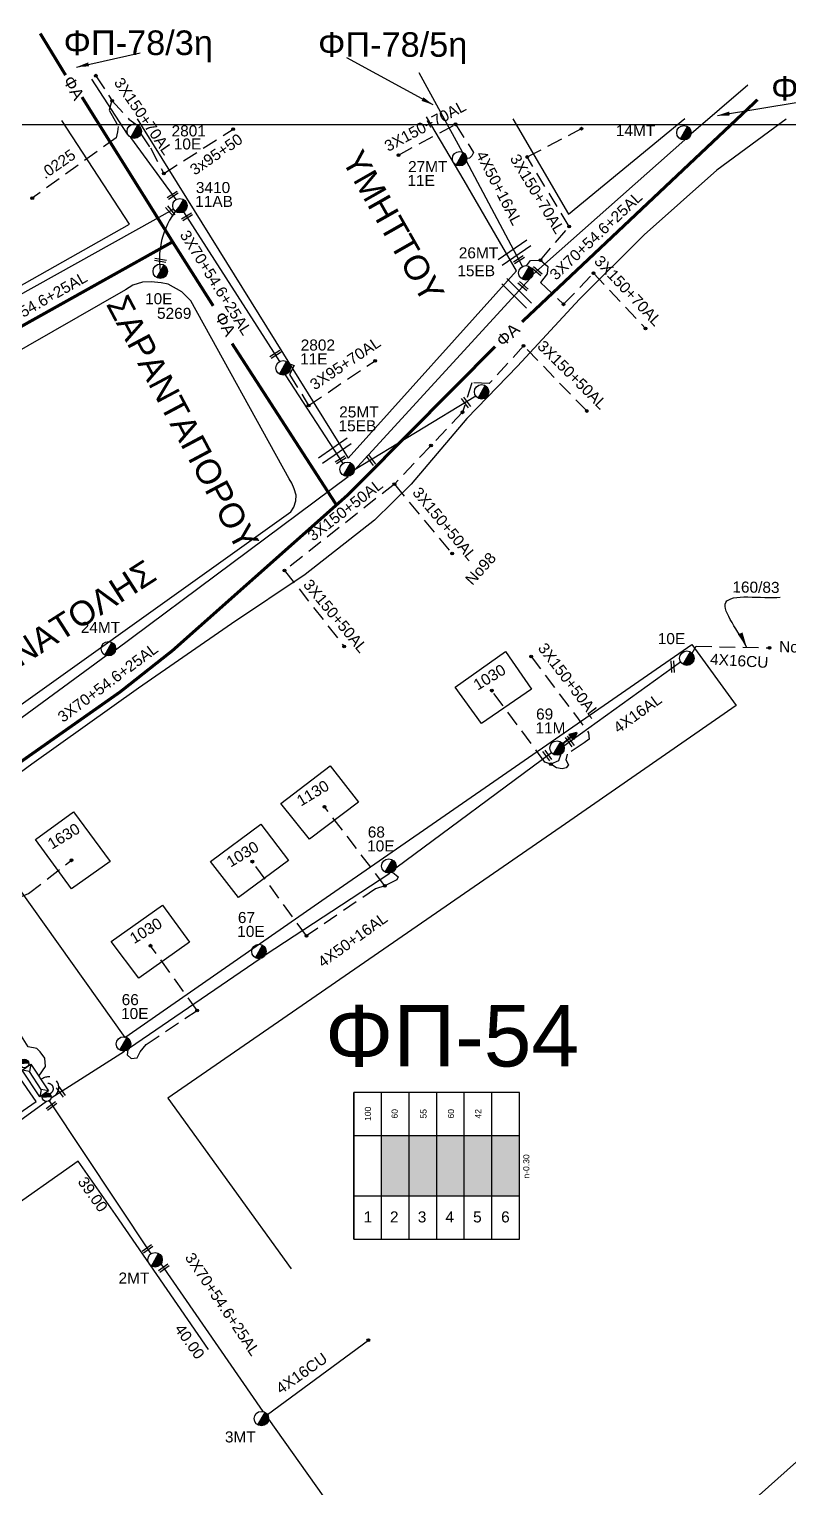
# Model space of a CAD drawing. Header units: millimetres. Extents: x 645 to 3057, y 900 to 1793.
# Drawn here: x 2330.1 to 2453.9, y 1546 to 1783.8 of the extents above; entities that cross this region are included whole.
import ezdxf
from ezdxf.enums import TextEntityAlignment as Align

# ---------------------------------------------------------------- set-up
doc = ezdxf.new("R2010")
doc.units = ezdxf.units.MM
doc.linetypes.add('DASHED', pattern=[19.05, 12.7, -6.35])
for name, color, linetype in [('Άγνωστα', 7, 'Continuous'), ('Ασφαλειοκιβώτια Χ.Τ 6 αναχωρήσεων', 7, 'Continuous'), ('Γυμνά εναέρια ΧΤ (3Φ)   4x16AL', 7, 'Continuous'), ('Γυμνά εναέρια ΧΤ (3Φ)   4x16CU', 7, 'Continuous'), ('Γυμνά εναέρια ΧΤ και ΦΟΠ (3Φ)   4x50+16AL', 7, 'Continuous'), ('Εναέριες Γραμμές Μ.Τ. 3 Χ 95 ACSR', 7, 'Continuous'), ('Επίτονοι', 7, 'Continuous'), ('Επιγραφές - Σχήματα', 7, 'Continuous'), ('Καλώδια ΧΤ   3x150+50AL', 7, 'DASHED'), ('Μηχανική τομή', 7, 'Continuous'), ('Στύλος ΦΜ', 7, 'Continuous'), ('Στύλος ΦΜ @ 1', 7, 'Continuous'), ('Συνδέσεις', 7, 'Continuous'), ('Συνεστραμμένα ΧΤ   3x70+54.6+25 AL', 7, 'SYN_LINE'), ('Τομή', 7, 'Continuous'), ('Υποσταθμός εναέριος 2 στύλων', 7, 'Continuous'), ('Υποσταθμός πόλεως', 7, 'Continuous'), ('Υπόβαθρο ΔΕΗ', 7, 'Continuous'), ('Υπόγεια καλώδια Δικτύου ΧΤ και Παρ. ΧΤ - 3X150+70 AL', 7, 'DASHED'), ('Υπόγεια καλώδια Παροχών ΧΤ   .0225', 7, 'DASHED'), ('Υπόγεια καλώδια Παροχών ΧΤ   4x16CU', 7, 'DASHED')]:
    doc.layers.add(name, color=color, linetype=linetype)
doc.styles.get("Standard").update_dxf_attribs({"font": 'arial.ttf'})
doc.linetypes.add('SYN_LINE', pattern='A,0.5,-0.0001,["/\\/\\/\\/",Standard,S=0.1,R=0,X=0,Y=-0.05],-0.25', length=0.7501)
doc.dimstyles.new('ISO-25', dxfattribs={"dimtxt": 2.5, "dimasz": 2.5, "dimexe": 1.25, "dimexo": 0.625, "dimtad": 1, "dimtxsty": 'Standard', "dimcen": 2.5, "dimadec": 0, "dimazin": 0, "dimtfac": 1, "dimtmove": 0, "dimatfit": 3, "dimfxl": 1, "dimarcsym": 0})

# ---------------------------------------------------------------- blocks, each defined once
blk = doc.blocks.new('ΥΠΑΡΧΩΝ ΤΣΙΜΕΝΤΕΝΙΟΣ ΣΤΥΛΟΣ')
at = {"layer": 'Στύλος ΦΜ'}
blk.add_hatch(color=256, dxfattribs=at).paths.add_polyline_path([(-1.29, -2.28, 0.574793), (2.62, 0, 0.268822), (1.3, 2.27)])
blk.add_line((-1.29, -2.28), (1.3, 2.27), dxfattribs=at)
blk.add_circle((0, 0), 2.62, dxfattribs=at)
at = {"layer": 'Στύλος ΦΜ', "flags": 4}
for tag, p in [('ΑΡΙΘΜΟΣ', (-4.68, 8.05)), ('ΤΥΠΟΣ', (-4.91, 3.03))]:
    blk.add_attdef(tag, p, '', height=4, dxfattribs=at)
blk = doc.blocks.new('ΥΠΟΣΤΑΘΜΟΣ ΕΝΑΕΡΙΟΣ ΕΠΙ 2 ΣΤΥΛΩΝ')
at = {"layer": 'Υποσταθμός εναέριος 2 στύλων', "linetype": 'Continuous'}
for points in [[(-11.97, -2.11, 0.574793), (-8.45, -0.07, 0.268822), (-9.64, 1.98)], [(9.68, -2.15, 0.574793), (13.19, -0.1, 0.268822), (12.01, 1.95)]]:
    blk.add_hatch(color=256, dxfattribs=at).paths.add_polyline_path(points)
for p, q in [((-11.97, -2.11), (-9.64, 1.98)), ((9.68, -2.15), (12.01, 1.95))]:
    blk.add_line(p, q, dxfattribs=at)
for centre in [(-10.81, -0.07), (10.84, -0.1)]:
    blk.add_circle(centre, 2.36, dxfattribs=at)
at = {"layer": 'Υποσταθμός πόλεως', "linetype": 'Continuous', "ltscale": 40}
blk.add_lwpolyline([(-8.57, 2.82), (8.57, 2.82), (8.57, -2.82), (-8.57, -2.82)], close=True, dxfattribs=at)
for points in [[(-5.75, 0), (-8.57, 2.82)], [(-8.57, -2.82), (-5.75, 0)], [(-5.75, 0), (5.75, 0)], [(5.75, 0), (8.57, 2.82)], [(8.57, -2.82), (5.75, 0)]]:
    blk.add_lwpolyline(points, dxfattribs=at)
at = {"layer": 'Υποσταθμός εναέριος 2 στύλων', "ltscale": 40, "flags": 1}
for tag, p in [('ΜΕΤΑΣΧΗΜΑΤΙΣΜΟΣ', (14.09, 2.51)), ('ΙΣΧΥΣ', (14.07, -0.28)), ('ΑΡΙΘΜΟΣ', (14.19, -3))]:
    blk.add_attdef(tag, p, '', height=1.8, dxfattribs=at)
blk = doc.blocks.new('ΕΠΙΤΟΝΟΣ')
at = {"layer": 'Επίτονοι', "lineweight": 40, "ltscale": 40}
blk.add_hatch(color=256, dxfattribs=at).paths.add_polyline_path([(-1.13, 6.47), (0, 9.1), (1.13, 6.47)])
for p, q in [((-1.13, 6.47), (0, 9.1)), ((1.13, 6.47), (-1.13, 6.47)), ((-1.13, 6.47), (0, 6.47)), ((0, 9.1), (1.13, 6.47)), ((0, 6.47), (0, 0))]:
    blk.add_line(p, q, dxfattribs=at)
blk = doc.blocks.new('ΜΗΧΑΝΙΚΗ ΤΟΜΗ')
at = {"layer": 'Μηχανική τομή', "ltscale": 40}
for p, q in [((-1.89, 0.78), (1.89, 0.78)), ((1.89, 0), (-1.89, 0))]:
    blk.add_line(p, q, dxfattribs=at)
blk = doc.blocks.new('ΤΟΜΗ')
at = {"layer": 'Τομή', "ltscale": 40}
for p, q in [((-5.68, 0), (5.68, 0)), ((5.68, -2.33), (-5.68, -2.33))]:
    blk.add_line(p, q, dxfattribs=at)
blk = doc.blocks.new('_ΣΥΝΔΕΣΗ')
at = {"layer": 'Συνδέσεις', "linetype": 'SYN_LINE', "ltscale": 40}
blk.add_hatch(color=256, dxfattribs=at).paths.add_polyline_path([(0.5, -0.01, 1), (-0.5, -0.01, 1)])
at = {"layer": 'Συνδέσεις'}
blk.add_circle((0, -0.01), 0.5, dxfattribs=at)
blk = doc.blocks.new('ΑΣΦΑΛΕΙΟΚΙΒΩΤΙΟ ΥΠΟΣΤΑΘΜΟΥ 6 ΑΝΑΧΩΡΗΣΕΩΝ')
at = {"layer": 'Ασφαλειοκιβώτια Χ.Τ 6 αναχωρήσεων', "ltscale": 40}
for p, q in [((-23.91, 27), (23.91, 27)), ((-9.83, 27), (-9.83, -27)), ((9.83, 27), (9.83, -27)), ((-23.91, 18), (23.91, 18)), ((-23.91, 9), (23.91, 9)), ((-23.91, 0), (23.91, 0)), ((-23.91, -9), (23.91, -9)), ((-23.91, -18), (23.91, -18))]:
    blk.add_line(p, q, dxfattribs=at)
at = {"layer": 'Ασφαλειοκιβώτια Χ.Τ 6 αναχωρήσεων'}
blk.add_lwpolyline([(-23.91, -27), (23.91, -27), (23.91, 27), (-23.91, 27)], close=True, dxfattribs=at)
for s, p in [('1', (-18.47, 23.8)), ('2', (-18.47, 15.23)), ('3', (-18.47, 6.16)), ('4', (-18.47, -2.87)), ('5', (-18.47, -11.88)), ('6', (-18.47, -21.01))]:
    blk.add_text(s, height=3.6, rotation=270, dxfattribs=at).set_placement(p)
at = {"layer": 'Ασφαλειοκιβώτια Χ.Τ 6 αναχωρήσεων', "ltscale": 40}
for tag, height, p in [('ΟΝΟΜΑ', 5, (-0.27, 31.68)), ('ΚΕΙΜΕΝΟ 1', 2, (16.95, 22.41)), ('ΚΕΙΜΕΝΟ 2', 2, (16.95, 13.71)), ('ΚΕΙΜΕΝΟ 3', 2, (16.95, 4.31)), ('ΚΕΙΜΕΝΟ 4', 2, (16.95, -4.67)), ('ΚΕΙΜΕΝΟ 5', 2, (16.95, -13.51)), ('ΚΕΙΜΕΝΟ 6', 2, (16.95, -22.43)), ('ΣΧ', 2, (-0.21, -29.21))]:
    blk.add_attdef(tag, text='', height=height, dxfattribs=at).set_placement(p, align=Align.MIDDLE_CENTER)

msp = doc.modelspace()

# ---------------------------------------------------------------- hatches: boundary and pattern name
at = {"layer": 'Ασφαλειοκιβώτια Χ.Τ 6 αναχωρήσεων'}
for color, points in [(62, [(2387.52021, 1593.60389), (2392.02021, 1593.60389), (2392.02021, 1603.43115), (2387.52021, 1603.43115)]), (27, [(2392.02021, 1593.60389), (2396.52021, 1593.60389), (2396.52021, 1603.43115), (2392.02021, 1603.43115)]), (5, [(2396.52021, 1593.60389), (2401.02021, 1593.60389), (2401.02021, 1603.43115), (2396.52021, 1603.43115)]), (30, [(2401.02021, 1593.60389), (2405.52021, 1593.60389), (2405.52021, 1603.43115), (2401.02021, 1603.43115)]), (1, [(2405.52021, 1593.60389), (2410.02021, 1593.60389), (2410.02021, 1603.43115), (2405.52021, 1603.43115)])]:
    msp.add_hatch(color=color, dxfattribs=at).paths.add_polyline_path(points)

# ---------------------------------------------------------------- linework, layer by layer
at = {"layer": 'Άγνωστα', "color": 85, "linetype": 'DASHED', "ltscale": 0.2}
msp.add_lwpolyline([(2352.0673, 1760.31237), (2363.36698, 1767.53842)], dxfattribs=at)
at = {"layer": 'Άγνωστα', "color": 62, "linetype": 'DASHED', "ltscale": 0.2}
for points in [[(2388.07587, 1644.15936), (2378.24969, 1657.04673)], [(2389.29836, 1646.36814), (2390.21993, 1645.60412), (2390.0272, 1645.14661), (2388.07587, 1644.15936), (2386.56864, 1643.69468), (2375.28824, 1635.99951), (2366.47552, 1648.10927)], [(2346.16105, 1617.42247), (2346.04885, 1616.58213), (2346.72325, 1615.99598), (2347.69084, 1616.11321), (2348.18931, 1617.10966), (2349.1569, 1618.28196), (2357.48414, 1623.85038), (2349.89069, 1634.40408)]]:
    msp.add_lwpolyline(points, dxfattribs=at)
at = {"layer": 'Άγνωστα'}
msp.add_lwpolyline([(2332.90863, 1608.9817), (2309.06897, 1591.68006)], dxfattribs=at)
at = {"layer": 'Άγνωστα', "color": 62, "linetype": 'DASHED', "ltscale": 0.2}
msp.add_arc((2333.20894, 1611.29308), 1.72062, 314.6011107, 132.4285095, dxfattribs=at)
at = {"layer": 'Άγνωστα', "color": 1, "linetype": 'DASHED', "ltscale": 0.2}
msp.add_arc((2333.22091, 1611.09747), 0.82922, 280.2582603, 135.0249422, dxfattribs=at)
at = {"layer": 'Γυμνά εναέρια ΧΤ (3Φ)   4x16AL', "color": 62}
msp.add_lwpolyline([(2417.26636, 1667.0018), (2436.27819, 1680.68946)], dxfattribs=at)
at = {"layer": 'Γυμνά εναέρια ΧΤ (3Φ)   4x16CU', "color": 1, "linetype": 'SYN_LINE', "ltscale": 20}
msp.add_lwpolyline([(2368.93692, 1557.95071), (2385.3856, 1570.09801)], dxfattribs=at)
at = {"layer": 'Γυμνά εναέρια ΧΤ και ΦΟΠ (3Φ)   4x50+16AL', "color": 1}
for points in [[(2400.75747, 1763.76769), (2393.64864, 1776.71536)], [(2410.48867, 1745.12366), (2401.3572, 1762.278)]]:
    msp.add_lwpolyline(points, dxfattribs=at)
at = {"layer": 'Γυμνά εναέρια ΧΤ και ΦΟΠ (3Φ)   4x50+16AL', "color": 62}
for points in [[(2389.86042, 1647.11191), (2415.22564, 1665.89691)], [(2368.58718, 1632.89843), (2388.86139, 1646.22331)], [(2346.46469, 1617.73349), (2367.76004, 1632.29781)], [(2333.65966, 1609.58572), (2345.65153, 1617.22073)]]:
    msp.add_lwpolyline(points, dxfattribs=at)
at = {"layer": 'Εναέριες Γραμμές Μ.Τ. 3 Χ 95 ACSR', "color": 7}
msp.add_lwpolyline([(2445.01048, 1541.16345), (2480.57884, 1572.95217)], dxfattribs=at)
at = {"layer": 'Επιγραφές - Σχήματα'}
msp.add_lwpolyline([(644.94827, 917.56325), (2950.19274, 916.21517), (2950.19274, 1768.24265), (644.94827, 1768.24265)], close=True, dxfattribs=at)
at = {"layer": 'Επιγραφές - Σχήματα', "color": 85, "linetype": 'DASHED', "ltscale": 0.2}
msp.add_lwpolyline([(2372.40965, 1729.32771), (2373.31492, 1729.01082), (2372.50616, 1727.53264), (2375.6511, 1722.48871), (2386.47659, 1729.75326)], dxfattribs=at)
at = {"layer": 'Καλώδια ΧΤ   3x150+50AL', "color": 27, "ltscale": 0.2}
for points in [[(2420.98526, 1721.57637), (2410.68793, 1732.18134), (2405.09936, 1726.06292), (2402.27774, 1726.17572), (2400.73527, 1721.36242), (2389.62452, 1709.64829), (2371.73475, 1695.55584), (2381.43513, 1683.1874)], [(2389.62452, 1709.64829), (2399.0325, 1698.33525)]]:
    msp.add_lwpolyline(points, dxfattribs=at)
at = {"layer": 'Καλώδια ΧΤ   3x150+50AL', "color": 62, "ltscale": 0.2}
for points in [[(2411.94172, 1681.54879), (2421.28911, 1669.08292), (2421.35426, 1668.06263), (2420.57239, 1667.4548), (2417.76819, 1665.62071), (2417.59444, 1664.68726), (2417.98537, 1663.90576), (2417.63787, 1663.40647), (2416.98632, 1663.2111), (2416.05243, 1663.38477), (2415.13245, 1664.00944)], [(2416.76033, 1665.61982), (2416.38798, 1664.55079), (2415.13245, 1664.00944), (2414.17234, 1664.30472), (2405.51232, 1675.98576)]]:
    msp.add_lwpolyline(points, dxfattribs=at)
at = {"layer": 'Συνεστραμμένα ΧΤ   3x70+54.6+25 AL', "color": 85, "ltscale": 20}
for points in [[(2346.14818, 1766.71655), (2340.33664, 1775.66437)], [(2354.04328, 1756.03242), (2346.69149, 1766.13754)], [(2315.28209, 1733.09519), (2353.63314, 1754.49752)], [(2370.97707, 1729.66405), (2355.31715, 1754.05106)], [(2381.26151, 1713.03582), (2371.88251, 1727.49256)]]:
    msp.add_lwpolyline(points, dxfattribs=at)
at = {"layer": 'Συνεστραμμένα ΧΤ   3x70+54.6+25 AL', "color": 5, "ltscale": 20}
for points in [[(2437.99185, 1766.78606), (2447.2165, 1774.74774)], [(2412.19783, 1743.80396), (2436.976, 1765.77837)]]:
    msp.add_lwpolyline(points, dxfattribs=at)
at = {"layer": 'Συνεστραμμένα ΧΤ   3x70+54.6+25 AL', "color": 27, "ltscale": 20}
for points in [[(2383.09959, 1711.87276), (2411.69215, 1743.10038)], [(2402.91426, 1723.96554), (2383.23121, 1712.0165)], [(2344.17377, 1682.63812), (2382.09692, 1710.90519)], [(2303.75149, 1653.18125), (2342.66426, 1681.68435)]]:
    msp.add_lwpolyline(points, dxfattribs=at)
at = {"layer": 'Συνεστραμμένα ΧΤ   3x70+54.6+25 AL', "color": 1, "ltscale": 20}
for points in [[(2333.34891, 1609.10092), (2349.94675, 1584.16483)], [(2351.58257, 1582.52168), (2368.2081, 1558.44734)], [(2369.12993, 1557.18412), (2386.95449, 1532.12278)]]:
    msp.add_lwpolyline(points, dxfattribs=at)
at = {"layer": 'Συνεστραμμένα ΧΤ   3x70+54.6+25 AL', "color": 85, "ltscale": 10}
msp.add_arc((2364.32799, 1746.32552), 13.0026, 137.9137676, 188.771678, dxfattribs=at)
at = {"layer": 'Υπόβαθρο ΔΕΗ', "color": 85, "const_width": 0.5}
for points in [[(2336.03866, 1776.31834), (2331.90473, 1783.11354)], [(2360.09617, 1738.71387), (2353.48064, 1749.15326), (2338.70599, 1772.75137)], [(2410.44564, 1736.10777), (2448.8115, 1772.31984)], [(2353.48064, 1749.15326), (2311.45682, 1725.64842), (2302.39236, 1716.22211)], [(2307.54607, 1649.47804), (2344.95377, 1675.79192), (2353.46135, 1682.51328), (2382.1536, 1708.00021), (2406.05639, 1732.08417)], [(2380.18339, 1706.2501), (2363.16814, 1732.57281)]]:
    msp.add_lwpolyline(points, dxfattribs=at)
at = {"layer": 'Υπόβαθρο ΔΕΗ'}
for points in [[(2282.67976, 1769.31936), (2314.68254, 1734.09579), (2346.43902, 1752.02188), (2335.44895, 1768.91519)], [(2347.70538, 1769.22302), (2382.1097, 1713.89289), (2409.55091, 1744.42823), (2401.0116, 1759.16409), (2394.83808, 1769.52)], [(2408.94766, 1769.20408), (2418.02004, 1753.64338), (2436.97005, 1769.25774)], [(2453.49914, 1769.17266), (2442.15971, 1760.80701), (2430.34781, 1750.28248), (2419.79704, 1739.79), (2409.67256, 1728.86068), (2401.42815, 1720.32097), (2392.36988, 1709.63787), (2386.38846, 1703.79211), (2375.06124, 1694.93699), (2363.08713, 1686.85087), (2347.92096, 1676.36555), (2330.55926, 1663.97995), (2319.63402, 1655.98152), (2345.6925, 1619.43261), (2378.50261, 1642.28117), (2438.08439, 1683.49338), (2445.3344, 1673.57886), (2417.54448, 1654.25028), (2352.7128, 1609.52214), (2372.82154, 1581.72051)], [(2314.69598, 1663.64202), (2372.73774, 1705.1436), (2373.24013, 1705.91753), (2373.54273, 1706.94967), (2373.60184, 1707.86538), (2373.29447, 1708.85583), (2372.90437, 1709.8247), (2372.46698, 1710.51001), (2356.43095, 1739.5149), (2355.00511, 1740.98262), (2352.76279, 1742.26787), (2351.63488, 1742.4593), (2349.99623, 1742.62948), (2348.5491, 1742.56566), (2347.01685, 1742.09769), (2345.80382, 1741.33193), (2310.23324, 1720.94103), (2289.80435, 1697.94504), (2314.69598, 1663.64202)], [(2403.83645, 1670.61478), (2399.53687, 1676.56849), (2407.73329, 1682.34441), (2411.99502, 1676.24367), (2403.83645, 1670.61478)], [(2375.80004, 1651.7786), (2371.10401, 1657.59229), (2379.17637, 1663.7125), (2383.75609, 1657.80288), (2375.80004, 1651.7786)], [(2331.12056, 1651.69964), (2337.32977, 1656.21915), (2343.30136, 1648.1361), (2337.01843, 1643.65714), (2331.12056, 1651.69964)], [(2364.20581, 1642.23521), (2359.6358, 1648.14926), (2367.86824, 1654.21381), (2372.35436, 1648.27754), (2364.20581, 1642.23521)], [(2347.95665, 1629.08676), (2343.49143, 1635.08033), (2351.82934, 1640.99905), (2356.21028, 1634.98474), (2347.95665, 1629.08676)], [(2359.3433, 1568.57704), (2344.18783, 1590.59429), (2338.07887, 1599.27311), (2325.7488, 1590.59429), (2287.25618, 1563.08377)]]:
    msp.add_lwpolyline(points, dxfattribs=at)
msp.add_lwpolyline([(2304.64377, 1590.59429), (2331.21777, 1609.02631), (2305.89477, 1645.63212), (2264.14868, 1614.78016), (2237.19231, 1594.78223), (2231.84341, 1590.59429), (2221.2587, 1582.81875), (2246.69657, 1549.7967), (2278.60513, 1572.30173)], close=True, dxfattribs=at)
at = {"layer": 'Υπόγεια καλώδια Δικτύου ΧΤ και Παρ. ΧΤ - 3X150+70 AL', "color": 85, "ltscale": 0.2}
for points in [[(2340.98226, 1776.23812), (2343.64094, 1772.12661), (2346.34979, 1769.16833), (2347.50321, 1768.33105)], [(2348.32445, 1766.75463), (2349.85136, 1764.47818), (2352.0673, 1760.31237)]]:
    msp.add_lwpolyline(points, dxfattribs=at)
at = {"layer": 'Υπόγεια καλώδια Δικτύου ΧΤ και Παρ. ΧΤ - 3X150+70 AL', "color": 1, "ltscale": 0.2}
msp.add_lwpolyline([(2390.31288, 1763.29799), (2399.58971, 1768.31471), (2402.52838, 1763.7103), (2402.27025, 1763.19429), (2401.893, 1762.77751), (2401.43445, 1762.75757)], dxfattribs=at)
at = {"layer": 'Υπόγεια καλώδια Δικτύου ΧΤ και Παρ. ΧΤ - 3X150+70 AL', "color": 5, "ltscale": 0.2}
for points in [[(2413.44178, 1746.15478), (2418.11447, 1751.66054), (2411.28057, 1762.98343), (2420.13226, 1767.60476)], [(2411.18097, 1745.26243), (2411.82537, 1746.12739), (2413.44178, 1746.15478), (2414.64723, 1745.11419), (2414.53765, 1743.9093), (2413.46917, 1742.5401), (2417.19982, 1738.96387), (2422.08237, 1744.03896), (2430.55811, 1735.04419)], [(2331.68171, 1613.11281), (2332.77832, 1614.68644), (2332.67225, 1616.06486), (2331.89431, 1617.08985), (2331.32853, 1617.62001), (2329.94946, 1617.93811), (2319.02332, 1634.65647), (2309.31813, 1648.65591), (2318.20599, 1655.2647), (2327.46507, 1642.59578), (2328.85735, 1642.44591), (2330.014, 1642.89551), (2336.98965, 1648.32772)]]:
    msp.add_lwpolyline(points, dxfattribs=at)
at = {"layer": 'Υπόγεια καλώδια Παροχών ΧΤ   .0225', "color": 85, "ltscale": 0.2}
msp.add_lwpolyline([(2343.58019, 1772.22056), (2343.12134, 1770.59828), (2344.62767, 1767.96084), (2344.47278, 1767.09827), (2344.29576, 1766.103), (2330.60983, 1756.27437)], dxfattribs=at)
at = {"layer": 'Υπόγεια καλώδια Παροχών ΧΤ   4x16CU', "color": 62, "ltscale": 0.2}
msp.add_lwpolyline([(2438.16438, 1682.07386), (2438.8084, 1683.22833), (2450.77792, 1682.95251)], dxfattribs=at)

# ---------------------------------------------------------------- block references
at = {"layer": 'Ασφαλειοκιβώτια Χ.Τ 6 αναχωρήσεων'}
ref = msp.add_blockref('ΑΣΦΑΛΕΙΟΚΙΒΩΤΙΟ ΥΠΟΣΤΑΘΜΟΥ 6 ΑΝΑΧΩΡΗΣΕΩΝ', (2396.52021, 1598.51752), dxfattribs=dict(at, xscale=0.5, yscale=0.5, zscale=0.5, rotation=90))
ref.add_attrib('ΣΧ', 'n-0.30', dxfattribs={"ltscale": 40, "height": 1, "rotation": 90}).set_placement((2411.12371, 1598.41007), align=Align.MIDDLE_CENTER)
ref.add_attrib('ΚΕΙΜΕΝΟ 2', '60', dxfattribs={"ltscale": 40, "height": 1, "rotation": 90}).set_placement((2389.66642, 1606.99377), align=Align.MIDDLE_CENTER)
ref.add_attrib('ΚΕΙΜΕΝΟ 1', '100', dxfattribs={"ltscale": 40, "height": 1, "rotation": 90}).set_placement((2385.31463, 1606.99377), align=Align.MIDDLE_CENTER)
ref.add_attrib('ΚΕΙΜΕΝΟ 3', '55', dxfattribs={"ltscale": 40, "height": 1, "rotation": 90}).set_placement((2394.36663, 1606.99377), align=Align.MIDDLE_CENTER)
ref.add_attrib('ΚΕΙΜΕΝΟ 4', '60', dxfattribs={"ltscale": 40, "height": 1, "rotation": 90}).set_placement((2398.85378, 1606.99377), align=Align.MIDDLE_CENTER)
ref.add_attrib('ΚΕΙΜΕΝΟ 5', '42', dxfattribs={"ltscale": 40, "height": 1, "rotation": 90}).set_placement((2403.27493, 1606.99377), align=Align.MIDDLE_CENTER)
at = {"layer": 'Επίτονοι', "xscale": 0.4499999999996597, "yscale": 0.4499999999996597, "zscale": 0.4499999999996597, "rotation": 308.3532689834295}
msp.add_blockref('ΕΠΙΤΟΝΟΣ', (2416.14982, 1666.627), dxfattribs=at)
at = {"layer": 'Μηχανική τομή'}
for p, xscale, yscale, zscale, rotation in [((2353.40808, 1756.90552), 0.4999999999999751, 0.4999999999999751, 0.4999999999999751, 212.9632452373299), ((2353.25391, 1754.28589), 0.4999999999999446, 0.4999999999999446, 0.4999999999999446, 130.0917828323592), ((2355.74305, 1753.3878), 0.4999999999999751, 0.4999999999999751, 0.4999999999999751, 212.9632452373299), ((2351.52746, 1746.31011), 0.4999999999999445, 0.4999999999999445, 0.4999999999999445, 169.910944978555), ((2409.81304, 1746.39289), 0.4999999999999751, 0.4999999999999751, 0.4999999999999751, 212.9632452373299), ((2413.02256, 1744.53537), 0.4999999999998254, 0.4999999999998254, 0.4999999999998254, 139.1596652143574), ((2410.7437, 1742.06452), 0.4999999999998254, 0.4999999999998254, 0.4999999999998254, 139.1596652143574), ((2370.14663, 1730.95729), 0.4999999999999751, 0.4999999999999751, 0.4999999999999751, 212.9632452373299), ((2401.46083, 1723.08321), 0.5000000000000665, 0.5000000000000665, 0.5000000000000665, 126.3312382257859), ((2380.78344, 1713.77273), 0.4999999999999751, 0.4999999999999751, 0.4999999999999751, 212.9632452373299), ((2385.96619, 1713.67684), 0.5000000000000665, 0.5000000000000665, 0.5000000000000665, 126.3312382257859), ((2435.17301, 1679.89378), 0.4999999999999979, 0.4999999999999979, 0.4999999999999979, 92.664926243773), ((2418.3671, 1667.80403), 0.5000000000000665, 0.5000000000000665, 0.5000000000000665, 126.3312382257859), ((2414.70407, 1665.51064), 0.5000000000000665, 0.5000000000000665, 0.5000000000000665, 126.3312382257859), ((2335.42988, 1610.71279), 0.5000000000000665, 0.5000000000000665, 0.5000000000000665, 126.3312382257859), ((2333.86048, 1608.11704), 0.5000000000000665, 0.5000000000000665, 0.5000000000000665, 36.3312382257859), ((2349.52078, 1584.81855), 0.5000000000000665, 0.5000000000000665, 0.5000000000000665, 36.3312382257859), ((2352.16748, 1581.67471), 0.5000000000000665, 0.5000000000000665, 0.5000000000000665, 36.3312382257859)]:
    msp.add_blockref('ΜΗΧΑΝΙΚΗ ΤΟΜΗ', p, dxfattribs=dict(at, xscale=xscale, yscale=yscale, zscale=zscale, rotation=rotation))
at = {"layer": 'Στύλος ΦΜ @ 1', "ltscale": 40}
ref = msp.add_blockref('ΥΠΑΡΧΩΝ ΤΣΙΜΕΝΤΕΝΙΟΣ ΣΤΥΛΟΣ', (2347.22844, 1767.18578), dxfattribs=dict(at, xscale=0.4499999999998181, yscale=0.4499999999998181, zscale=0.4499999999998181))
ref.add_attrib('ΤΥΠΟΣ', '10E', (2353.67082, 1764.2039), dxfattribs={"layer": 'Στύλος ΦΜ', "height": 1.8, "flags": 4})
ref.add_attrib('ΑΡΙΘΜΟΣ', '2801', (2353.3115, 1766.33883), dxfattribs={"layer": 'Στύλος ΦΜ', "height": 1.8, "flags": 4})
ref = msp.add_blockref('ΥΠΑΡΧΩΝ ΤΣΙΜΕΝΤΕΝΙΟΣ ΣΤΥΛΟΣ', (2436.82505, 1766.94643), dxfattribs=dict(at, xscale=0.4499999999998181, yscale=0.4499999999998181, zscale=0.4499999999998181))
ref.add_attrib('ΤΥΠΟΣ', '14MT', (2425.7206, 1766.39252), dxfattribs={"layer": 'Στύλος ΦΜ', "height": 1.8, "flags": 4})
ref = msp.add_blockref('ΥΠΑΡΧΩΝ ΤΣΙΜΕΝΤΕΝΙΟΣ ΣΤΥΛΟΣ', (2400.25804, 1762.70106), dxfattribs=dict(at, xscale=0.4499999999998181, yscale=0.4499999999998181, zscale=0.4499999999998181))
ref.add_attrib('ΤΥΠΟΣ', '11E', (2391.75045, 1758.25278), dxfattribs={"layer": 'Στύλος ΦΜ', "height": 1.8, "flags": 4})
ref.add_attrib('ΑΡΙΘΜΟΣ', '27MT', (2391.857, 1760.51507), dxfattribs={"layer": 'Στύλος ΦΜ', "height": 1.8, "flags": 4})
ref = msp.add_blockref('ΥΠΑΡΧΩΝ ΤΣΙΜΕΝΤΕΝΙΟΣ ΣΤΥΛΟΣ', (2354.67828, 1755.0405), dxfattribs=dict(at, xscale=0.4499999999998181, yscale=0.4499999999998181, zscale=0.4499999999998181))
ref.add_attrib('ΤΥΠΟΣ', '11AB', (2357.16473, 1754.84337), dxfattribs={"layer": 'Στύλος ΦΜ', "height": 1.8, "flags": 4})
ref.add_attrib('ΑΡΙΘΜΟΣ', '3410', (2357.27128, 1757.10565), dxfattribs={"layer": 'Στύλος ΦΜ', "height": 1.8, "flags": 4})
ref = msp.add_blockref('ΥΠΑΡΧΩΝ ΤΣΙΜΕΝΤΕΝΙΟΣ ΣΤΥΛΟΣ', (2411.05566, 1744.09135), dxfattribs=dict(at, xscale=0.4499999999998181, yscale=0.4499999999998181, zscale=0.4499999999998181))
ref.add_attrib('ΤΥΠΟΣ', '15EB', (2399.89063, 1743.54101), dxfattribs={"layer": 'Στύλος ΦΜ', "height": 1.8, "flags": 4})
ref.add_attrib('ΑΡΙΘΜΟΣ', '26MT', (2400.12186, 1746.45311), dxfattribs={"layer": 'Στύλος ΦΜ', "height": 1.8, "flags": 4})
ref = msp.add_blockref('ΥΠΑΡΧΩΝ ΤΣΙΜΕΝΤΕΝΙΟΣ ΣΤΥΛΟΣ', (2351.47521, 1744.34395), dxfattribs=dict(at, xscale=0.4499999999998181, yscale=0.4499999999998181, zscale=0.4499999999998181))
ref.add_attrib('ΤΥΠΟΣ', '10Ε', (2348.98423, 1738.97561), dxfattribs={"layer": 'Στύλος ΦΜ', "height": 1.8, "flags": 4})
ref.add_attrib('ΑΡΙΘΜΟΣ', '5269', (2350.94281, 1736.59488), dxfattribs={"layer": 'Στύλος ΦΜ', "height": 1.8, "flags": 4})
ref = msp.add_blockref('ΥΠΑΡΧΩΝ ΤΣΙΜΕΝΤΕΝΙΟΣ ΣΤΥΛΟΣ', (2371.48315, 1728.60055), dxfattribs=dict(at, xscale=0.4499999999998181, yscale=0.4499999999998181, zscale=0.4499999999998181))
ref.add_attrib('ΤΥΠΟΣ', '11E', (2374.25195, 1729.16303), dxfattribs={"layer": 'Στύλος ΦΜ', "height": 1.8, "flags": 4})
ref.add_attrib('ΑΡΙΘΜΟΣ', '2802', (2374.3585, 1731.42532), dxfattribs={"layer": 'Στύλος ΦΜ', "height": 1.8, "flags": 4})
at = {"layer": 'Στύλος ΦΜ @ 1', "ltscale": 40, "xscale": 0.4499999999998181, "yscale": 0.4499999999998181, "zscale": 0.4499999999998181}
msp.add_blockref('ΥΠΑΡΧΩΝ ΤΣΙΜΕΝΤΕΝΙΟΣ ΣΤΥΛΟΣ', (2403.84058, 1724.69292), dxfattribs=at)
at = {"layer": 'Στύλος ΦΜ @ 1', "ltscale": 40}
ref = msp.add_blockref('ΥΠΑΡΧΩΝ ΤΣΙΜΕΝΤΕΝΙΟΣ ΣΤΥΛΟΣ', (2381.93885, 1712.07231), dxfattribs=dict(at, xscale=0.4499999999998181, yscale=0.4499999999998181, zscale=0.4499999999998181))
ref.add_attrib('ΤΥΠΟΣ', '15EB', (2380.5251, 1718.26073), dxfattribs={"layer": 'Στύλος ΦΜ', "height": 1.8, "flags": 4})
ref.add_attrib('ΑΡΙΘΜΟΣ', '25MT', (2380.63164, 1720.52302), dxfattribs={"layer": 'Στύλος ΦΜ', "height": 1.8, "flags": 4})
ref = msp.add_blockref('ΥΠΑΡΧΩΝ ΤΣΙΜΕΝΤΕΝΙΟΣ ΣΤΥΛΟΣ', (2343.0087, 1682.81063), dxfattribs=dict(at, xscale=0.4499999999998181, yscale=0.4499999999998181, zscale=0.4499999999998181))
ref.add_attrib('ΤΥΠΟΣ', '24MT', (2338.50851, 1685.38677), dxfattribs={"layer": 'Στύλος ΦΜ', "height": 1.8, "flags": 4})
ref = msp.add_blockref('ΥΠΑΡΧΩΝ ΤΣΙΜΕΝΤΕΝΙΟΣ ΣΤΥΛΟΣ', (2437.30189, 1681.27183), dxfattribs=dict(at, xscale=0.4499999999998181, yscale=0.4499999999998181, zscale=0.4499999999998181))
ref.add_attrib('ΤΥΠΟΣ', '10E', (2432.55633, 1683.56439), dxfattribs={"layer": 'Στύλος ΦΜ', "height": 1.8, "flags": 4})
ref = msp.add_blockref('ΥΠΑΡΧΩΝ ΤΣΙΜΕΝΤΕΝΙΟΣ ΣΤΥΛΟΣ', (2416.14982, 1666.627), dxfattribs=dict(at, xscale=0.4499999999998181, yscale=0.4499999999998181, zscale=0.4499999999998181))
ref.add_attrib('ΤΥΠΟΣ', '11M', (2412.6163, 1669.0019), dxfattribs={"layer": 'Στύλος ΦΜ', "height": 1.8, "flags": 4})
ref.add_attrib('ΑΡΙΘΜΟΣ', '69', (2412.72285, 1671.26419), dxfattribs={"layer": 'Στύλος ΦΜ', "height": 1.8, "flags": 4})
ref = msp.add_blockref('ΥΠΑΡΧΩΝ ΤΣΙΜΕΝΤΕΝΙΟΣ ΣΤΥΛΟΣ', (2388.71648, 1647.39213), dxfattribs=dict(at, xscale=0.4499999999998181, yscale=0.4499999999998181, zscale=0.4499999999998181))
ref.add_attrib('ΤΥΠΟΣ', '10E', (2385.18296, 1649.76703), dxfattribs={"layer": 'Στύλος ΦΜ', "height": 1.8, "flags": 4})
ref.add_attrib('ΑΡΙΘΜΟΣ', '68', (2385.28951, 1652.02932), dxfattribs={"layer": 'Στύλος ΦΜ', "height": 1.8, "flags": 4})
ref = msp.add_blockref('ΥΠΑΡΧΩΝ ΤΣΙΜΕΝΤΕΝΙΟΣ ΣΤΥΛΟΣ', (2367.55014, 1633.45673), dxfattribs=dict(at, xscale=0.4499999999998181, yscale=0.4499999999998181, zscale=0.4499999999998181))
ref.add_attrib('ΤΥΠΟΣ', '10E', (2364.01663, 1635.83163), dxfattribs={"layer": 'Στύλος ΦΜ', "height": 1.8, "flags": 4})
ref.add_attrib('ΑΡΙΘΜΟΣ', '67', (2364.12318, 1638.09391), dxfattribs={"layer": 'Στύλος ΦΜ', "height": 1.8, "flags": 4})
ref = msp.add_blockref('ΥΠΑΡΧΩΝ ΤΣΙΜΕΝΤΕΝΙΟΣ ΣΤΥΛΟΣ', (2345.4846, 1618.38661), dxfattribs=dict(at, xscale=0.4499999999998181, yscale=0.4499999999998181, zscale=0.4499999999998181))
ref.add_attrib('ΤΥΠΟΣ', '10E', (2345.07302, 1622.44334), dxfattribs={"layer": 'Στύλος ΦΜ', "height": 1.8, "flags": 4})
ref.add_attrib('ΑΡΙΘΜΟΣ', '66', (2345.17956, 1624.70562), dxfattribs={"layer": 'Στύλος ΦΜ', "height": 1.8, "flags": 4})
ref = msp.add_blockref('ΥΠΑΡΧΩΝ ΤΣΙΜΕΝΤΕΝΙΟΣ ΣΤΥΛΟΣ', (2350.6174, 1583.19666), dxfattribs=dict(at, xscale=0.4499999999998181, yscale=0.4499999999998181, zscale=0.4499999999998181))
ref.add_attrib('ΤΥΠΟΣ', '2MT', (2344.66595, 1579.3132), dxfattribs={"layer": 'Στύλος ΦΜ', "height": 1.8, "flags": 4})
ref = msp.add_blockref('ΥΠΑΡΧΩΝ ΤΣΙΜΕΝΤΕΝΙΟΣ ΣΤΥΛΟΣ', (2367.95754, 1557.29653), dxfattribs=dict(at, xscale=0.4499999999998181, yscale=0.4499999999998181, zscale=0.4499999999998181))
ref.add_attrib('ΤΥΠΟΣ', '3MT', (2362.00609, 1553.41308), dxfattribs={"layer": 'Στύλος ΦΜ', "height": 1.8, "flags": 4})
at = {"layer": 'Συνδέσεις', "xscale": 0.4499999999998181, "yscale": 0.4499999999998181, "zscale": 0.4499999999998181}
for p in [(2340.98226, 1776.23812), (2343.64094, 1772.12661), (2363.36698, 1767.53842), (2399.58971, 1768.31471), (2420.13226, 1767.60476), (2390.31288, 1763.29799), (2411.28057, 1762.98343), (2352.0673, 1760.31237), (2330.60983, 1756.27437), (2418.11447, 1751.66054), (2413.44178, 1746.15478), (2422.08237, 1744.03896), (2417.19982, 1738.96387), (2430.55811, 1735.04419), (2410.68793, 1732.18134), (2386.47659, 1729.75326), (2375.6511, 1722.48871), (2420.98526, 1721.57637), (2400.73527, 1721.36242), (2395.59691, 1715.94502), (2389.62452, 1709.64829), (2399.0325, 1698.33525), (2371.73475, 1695.55584), (2381.43513, 1683.1874), (2411.94172, 1681.54879), (2450.77792, 1682.95251), (2405.51232, 1675.98576), (2415.13245, 1664.00944), (2378.24969, 1657.04673), (2336.98965, 1648.32772), (2366.47552, 1648.10927), (2388.07587, 1644.15936), (2375.28824, 1635.99951), (2349.89069, 1634.40408), (2357.48414, 1623.85038), (2385.3856, 1570.09801)]:
    msp.add_blockref('_ΣΥΝΔΕΣΗ', p, dxfattribs=at)
at = {"layer": 'Τομή'}
for p, xscale, yscale, zscale, rotation in [((2409.54335, 1746.89954), 0.5000000000011288, 0.5000000000011288, 0.5000000000011288, 214.5317912409852), ((2409.15077, 1740.32479), 0.5000000000011293, 0.5000000000011293, 0.5000000000011293, 135.2499700391316), ((2380.2432, 1714.60544), 0.5000000000011288, 0.5000000000011288, 0.5000000000011288, 214.5317912409852)]:
    msp.add_blockref('ΤΟΜΗ', p, dxfattribs=dict(at, xscale=xscale, yscale=yscale, zscale=zscale, rotation=rotation))
at = {"layer": 'Υποσταθμός εναέριος 2 στύλων', "xscale": 0.3046243177339859, "yscale": 0.3046243177339859, "zscale": 0.3046243177339859, "rotation": 123.6836377321046}
msp.add_blockref('ΥΠΟΣΤΑΘΜΟΣ ΕΝΑΕΡΙΟΣ ΕΠΙ 2 ΣΤΥΛΩΝ', (2331.1087, 1612.42615), dxfattribs=at)

# ---------------------------------------------------------------- texts
at = {"layer": 'Γυμνά εναέρια ΧΤ (3Φ)   4x16AL', "color": 7, "insert": (2425.09834, 1670.39773), "char_height": 1.8, "width": 168.3717627, "attachment_point": 1, "rotation": 35.7125237}
msp.add_mtext('4X16AL', dxfattribs=at)
at = {"layer": 'Γυμνά εναέρια ΧΤ (3Φ)   4x16CU', "color": 7, "insert": (2370.10207, 1562.69779), "char_height": 1.8, "width": 168.3717627, "attachment_point": 1, "rotation": 35.1689796}
msp.add_mtext('4X16CU', dxfattribs=at)
at = {"layer": 'Γυμνά εναέρια ΧΤ και ΦΟΠ (3Φ)   4x50+16AL', "color": 7, "char_height": 1.8, "width": 168.3717627, "attachment_point": 1}
for insert, rotation in [((2404.46861, 1764.21573), 297.3348946), ((2376.93317, 1632.20954), 35.8249166)]:
    msp.add_mtext('4X50+16AL', dxfattribs=dict(at, insert=insert, rotation=rotation))
at = {"layer": 'Επιγραφές - Σχήματα', "width": 69.9753744, "attachment_point": 1}
for s, insert, char_height in [('ΦΠ-78/3η', (2335.70626, 1783.60677), 4), ('ΦΠ-78/5η', (2377.18551, 1783.32316), 4), ('ΦΠ-49/5η', (2451.04008, 1776.17559), 4), ('ΦΠ-54', (2378.31357, 1624.70702), 10)]:
    msp.add_mtext(s, dxfattribs=dict(at, insert=insert, char_height=char_height))
at = {"layer": 'Επιγραφές - Σχήματα', "color": 7, "char_height": 1.8, "width": 168.3717627, "attachment_point": 1}
for s, insert, rotation in [('3x95+50', (2356.07368, 1761.40097), 34.618704), ('3X95+70AL', (2375.63592, 1726.39665), 33.9736761), ('No98', (2401.00289, 1694.23623), 48.1357528), ('160/83', (2444.7295, 1693.78727), 359.3860098), ('No10', (2452.35744, 1684.06071), 358.750266)]:
    msp.add_mtext(s, dxfattribs=dict(at, insert=insert, rotation=rotation))
at = {"layer": 'Επιγραφές - Σχήματα', "char_height": 4, "width": 69.9753744, "attachment_point": 1}
for s, insert, rotation in [('ΥΜΗΤΤΟΥ', (2384.41396, 1764.53442), 299.675667), ('ΣΑΡΑΝΤΑΠΟΡΟΥ', (2346.09408, 1740.88949), 297.9781197), ('ΑΝΑΤΟΛΗΣ', (2323.3178, 1681.12113), 32.6136221)]:
    msp.add_mtext(s, dxfattribs=dict(at, insert=insert, rotation=rotation))
at = {"layer": 'Καλώδια ΧΤ   3x150+50AL', "color": 7, "char_height": 1.8, "width": 168.3717627, "attachment_point": 1}
for insert, rotation in [((2414.05624, 1733.25417), 315.2863375), ((2375.264, 1701.6755), 37.7251853), ((2414.34523, 1683.98148), 307.3888313)]:
    msp.add_mtext('3X150+50AL', dxfattribs=dict(at, insert=insert, rotation=rotation))
at = {"layer": 'Καλώδια ΧΤ   3x150+50AL', "ltscale": 0.2, "char_height": 1.8, "width": 168.3717627, "attachment_point": 1, "rotation": 309.7470711}
for insert in [(2393.83685, 1709.37084), (2376.03577, 1694.35411)]:
    msp.add_mtext('3X150+50AL', dxfattribs=dict(at, insert=insert))
at = {"layer": 'Συνεστραμμένα ΧΤ   3x70+54.6+25 AL', "color": 7, "char_height": 1.8, "width": 168.3717627, "attachment_point": 1}
for insert, rotation in [((2414.73348, 1744.08677), 43.3572734), ((2356.10295, 1751.26376), 302.091526), ((2321.86061, 1734.68485), 29.671064), ((2334.5299, 1672.14946), 36.7660582), ((2356.89004, 1584.58228), 303.986303)]:
    msp.add_mtext('3X70+54.6+25AL', dxfattribs=dict(at, insert=insert, rotation=rotation))
at = {"layer": 'Υπόβαθρο ΔΕΗ', "char_height": 1.8, "width": 4.6964718, "attachment_point": 1}
for insert, rotation in [((2337.22974, 1776.46811), 299.3163966), ((2361.92843, 1737.97606), 299.3163966), ((2406.00874, 1733.35288), 42.6469742)]:
    msp.add_mtext('{\\H1.083x;\\C85;ΦΑ}', dxfattribs=dict(at, insert=insert, rotation=rotation))
at = {"layer": 'Υπόβαθρο ΔΕΗ', "color": 7, "char_height": 1.8, "width": 168.3717627, "attachment_point": 1}
for s, insert, rotation in [('1030', (2402.26457, 1677.5089), 31.1750552), ('1130', (2373.46703, 1658.60361), 31.1750552), ('1630', (2332.86559, 1651.58835), 31.1750552), ('1030', (2362.00694, 1648.65653), 31.1750552), ('1030', (2346.25395, 1636.17667), 31.1750552), ('39.00', (2339.38848, 1596.9531), 305.4360111), ('40.00', (2355.17922, 1572.95767), 305.4360111)]:
    msp.add_mtext(s, dxfattribs=dict(at, insert=insert, rotation=rotation))
at = {"layer": 'Υπόγεια καλώδια Δικτύου ΧΤ και Παρ. ΧΤ - 3X150+70 AL', "color": 7, "char_height": 1.8, "width": 168.3717627, "attachment_point": 1}
for insert, rotation in [((2345.30849, 1776.15148), 304.6639314), ((2387.77189, 1765.38656), 28.1595137), ((2409.92405, 1763.68353), 301.2005805), ((2423.37844, 1747.11513), 313.2040493)]:
    msp.add_mtext('3X150+70AL', dxfattribs=dict(at, insert=insert, rotation=rotation))
at = {"layer": 'Υπόγεια καλώδια Παροχών ΧΤ   .0225', "color": 7, "insert": (2331.66017, 1760.80731), "char_height": 1.8, "width": 168.3717627, "attachment_point": 1, "rotation": 34.618704}
msp.add_mtext('.0225', dxfattribs=at)
at = {"layer": 'Υπόγεια καλώδια Παροχών ΧΤ   4x16CU', "color": 7, "insert": (2441.15292, 1682.04109), "char_height": 1.8, "width": 168.3717627, "attachment_point": 1, "rotation": 356.524777}
msp.add_mtext('4X16CU', dxfattribs=at)

# ---------------------------------------------------------------- leaders
at = {"layer": 'Επιγραφές - Σχήματα', "ltscale": 40}
for points in [[(2337.83251, 1777.64746), (2348.1698, 1779.94993)], [(2395.96351, 1771.46891), (2381.90033, 1779.13779)], [(2442.28643, 1769.74114), (2455.75489, 1771.99023)]]:
    msp.add_leader(points, dimstyle='ISO-25', override={"dimasz": 2, "dimtad": 0}, dxfattribs=at)
at = {"layer": 'Επιγραφές - Σχήματα', "path_type": 1}
msp.add_leader([(2447.06005, 1683.03818), (2443.643, 1690.34034), (2452.51805, 1691.22193)], dimstyle='ISO-25', override={"dimgap": 0.625, "dimtad": 0}, dxfattribs=at)

doc.saveas('drawing.dxf')
